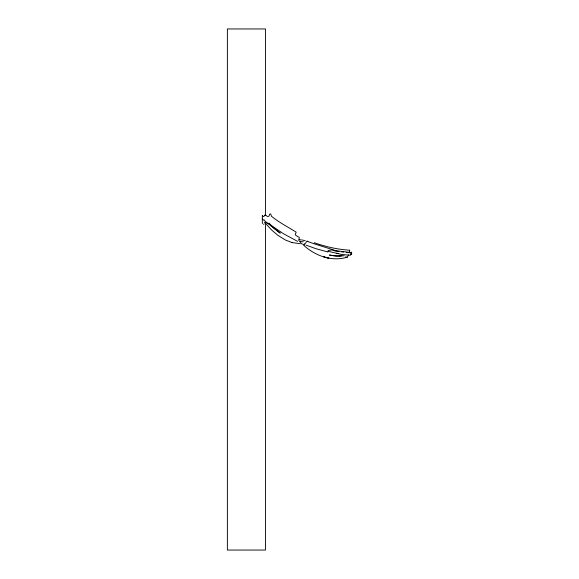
<?xml version="1.0" encoding="UTF-8"?>
<svg xmlns="http://www.w3.org/2000/svg" width="579" height="579" viewBox="0 0 579 579"><rect width="100%" height="100%" fill="white"/><g stroke="black" fill="none" stroke-linecap="round" stroke-linejoin="round"><path stroke-width="0.87" d="M333.417 250.389L351.178 252.574L351.12 253.284L350.548 255.216L345.974 254.861L341.364 254.355L327.953 251.272L328.105 250.577L331.644 249.933L335.516 250.656C327.157 247.74 317.133 245.004 307.912 241.588M349.687 250.179L349.275 252.683L351.178 252.596M349.275 252.69L346.213 252.437M348.565 254.919L347.653 256.562A0.796 0.695 73.6 0 1 346.879 257.206L345.67 256.823M350.794 253.074C351.605 249.824 352.466 255.686 350.584 254.55M265.117 222.785C265.819 221.837 267.693 224.58 268.938 223.154M264.089 224.015L263.431 224.305M264.125 219.731L263.525 219.969L280.265 233.163L274.294 228.517L269.445 223.646M347.212 257.185C331.868 261.932 315.099 255.817 303.664 245.25M344.223 255.744L336.949 256.135L329.357 255.035L334.134 255.838L339.895 255.94M342.117 255.73L339.75 255.954M300.284 241.486L303.302 241.812M300.327 243.73L291.975 242.565M341.733 251.945L343.528 252.14M301.695 239.858L305.307 240.792M339.055 251.561L334.351 250.801M336.717 253.255L338.447 253.544M327.931 252.003L315.627 248.594L306.161 245.178M319.753 244.591L328.38 246.944A127.518 123.247 -0.1 0 0 349.687 250.237M292.084 242.594L285.338 239.981L277.688 235.212L271.385 229.783L266.318 224.196M319.746 244.57L314.216 242.731M299.191 239.395L300.877 240.01M297.599 241.371L283.616 233.807L269.112 224.051M307.898 241.581L307.601 241.219A0.955 0.861 79.9 0 0 306.457 241.624L305.741 242.963A0.796 0.767 35.4 0 1 305.307 243.361L304.677 243.441L304.815 244.953L301.623 243.788L299.126 240.69A0.796 0.644 -41.7 0 1 298.909 240.48L298.829 240.394A0.796 0.601 -45.5 0 1 298.858 239.764L299.169 238.222A0.955 0.724 -45 0 0 298.858 237.202L295.891 235.4A1.592 1.462 80.4 0 1 295.355 234.061L295.992 232.707A0.955 0.919 15.4 0 0 296.079 232.092C288.053 227.04 278.868 222.379 271.348 216.133L270.849 214.136A0.955 0.897 -0.5 0 0 269.517 214.281L269.134 215.909A1.592 1.513 -0.4 0 1 266.89 216.141L266.362 215.605A0.955 0.905 -0.4 0 0 265.139 215.62L265.016 214.874L264.111 216.206A0.796 0.753 -0.5 0 1 262.989 216.307L262.33 215.453L262.33 223.574M268.149 223.299L268.909 223.856M264.487 222.582L265.037 223.016M262.33 218.84L262.736 219.166M265.508 215.316L265.508 28.95L227.381 28.95L227.381 550.05L265.508 550.05L265.508 223.458M328.749 258.125L323.951 256.96L328.749 258.125"/></g></svg>
